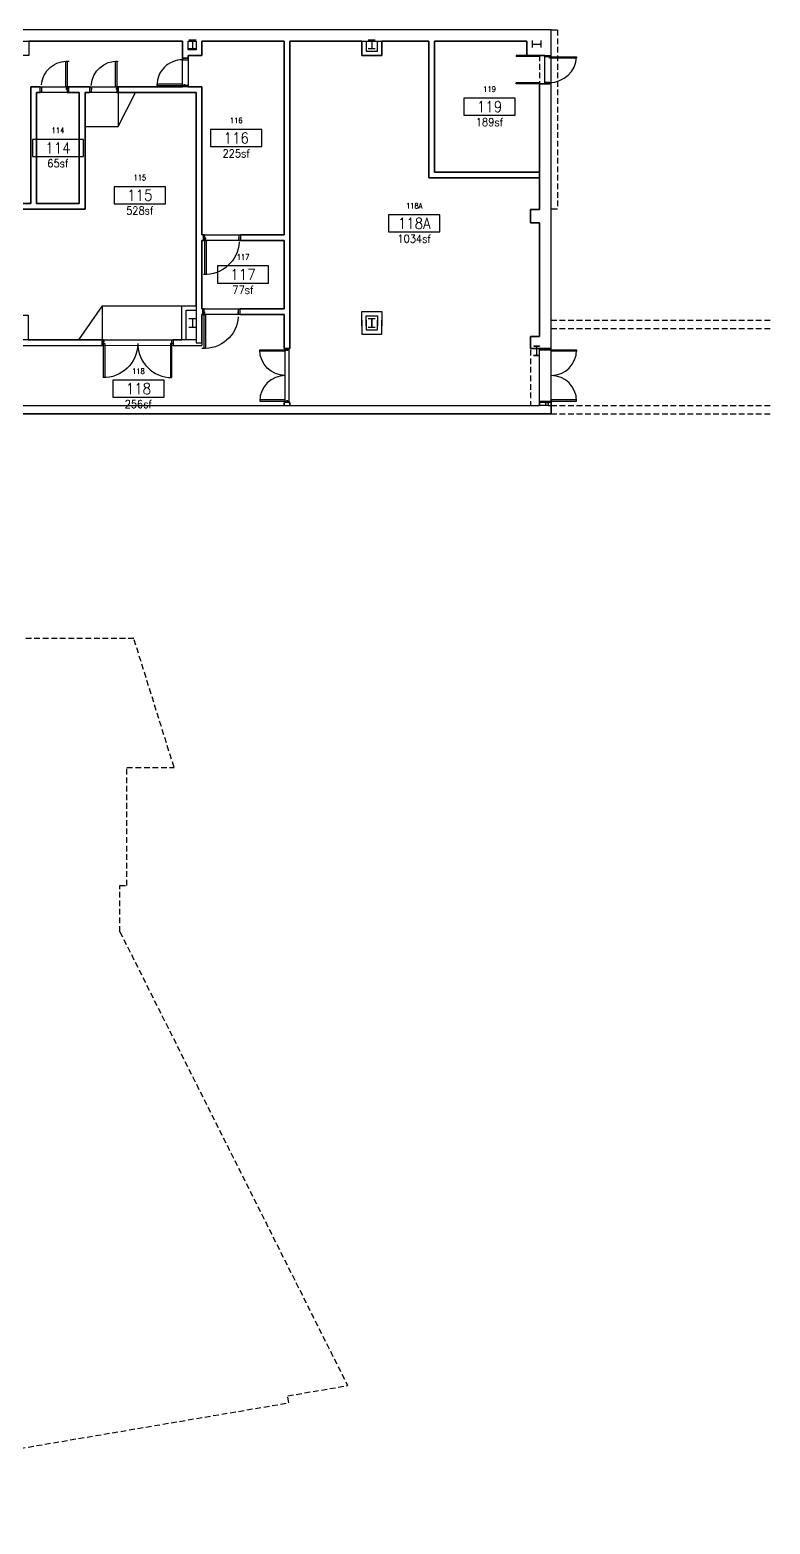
# Model space of a CAD drawing. Header units: inches. Extents: x 597 to 4798, y 649 to 3185.
# Drawn here: x 3758 to 4798, y 973 to 3074 of the extents above; entities that cross this region are included whole.
import ezdxf
from ezdxf.enums import TextEntityAlignment as Align

# ---------------------------------------------------------------- set-up
doc = ezdxf.new("R2010")
doc.units = ezdxf.units.IN
doc.header["$LTSCALE"] = 64
doc.header["$MEASUREMENT"] = 0
doc.linetypes.add('HIDDEN2', pattern=[0.1875, 0.125, -0.0625])
for name, color, linetype in [('A-DOOR', 8, 'Continuous'), ('A-FLOR', 8, 'Continuous'), ('A-STRS-HDRL', 8, 'Continuous'), ('A-Wall', 8, 'Continuous'), ('A-WALL-JAMB', 8, 'Continuous'), ('A-WALL-LTLN', 8, 'Continuous'), ('B-COL', 8, 'Continuous'), ('bldg2', 8, 'HIDDEN2'), ('E-POWER', 8, 'Continuous'), ('sp-gross', 40, 'Continuous'), ('SP-PLAREA', 200, 'Continuous'), ('SP-RMBX', 7, 'Continuous'), ('SP-RMDR', 2, 'Continuous'), ('SP-RMNO', 6, 'Continuous'), ('SP-ROOM', 4, 'Continuous'), ('threshold', 8, 'Continuous')]:
    doc.layers.add(name, color=color, linetype=linetype)
doc.styles.add('ATTR', font='romans.shx', dxfattribs={"width": 0.8, "height": 0.10401})
doc.styles.add('ROMANS', font='ROMANS.shx', dxfattribs={"width": 0.9})

# ---------------------------------------------------------------- blocks, each defined once
blk = doc.blocks.new('FMGRM1')
at = {"layer": 'SP-RMBX', "color": 255}
blk.add_lwpolyline([(-0.375, -0.125), (0.375, -0.125), (0.375, 0.125), (-0.375, 0.125)], close=True, dxfattribs=at)
at = {"style": 'ROMANS', "width": 0.9}
for tag, p in [('RMAREA', (0, -0.284)), ('DATA1', (0, -0.443)), ('DATA2', (0, -0.602)), ('DATA3', (0, -0.762)), ('DATA4', (0, -0.921)), ('DATA5', (0, -1.081))]:
    blk.add_attdef(tag, text='', height=0.117, dxfattribs=at).set_placement(p, align=Align.CENTER)
at = {"layer": 'SP-RMDR', "style": 'ROMANS', "width": 0.9}
blk.add_attdef('RMDOOR', text='', height=0.08, dxfattribs=at).set_placement((0, 0.257), align=Align.MIDDLE)
at = {"layer": 'SP-RMNO', "style": 'ROMANS', "width": 0.9}
blk.add_attdef('RMNUMB', text='', height=0.16, dxfattribs=at).set_placement((0, 0), align=Align.MIDDLE)

msp = doc.modelspace()

# ---------------------------------------------------------------- linework, layer by layer
at = {"color": 8, "linetype": 'Continuous'}
for p, q in [((4466.4, 2630.3), (4474.5, 2630.3)), ((4466.4, 2630.3), (4466.4, 2629.7)), ((4466.4, 2629.7), (4469.4, 2629.7)), ((4470.3, 2617.9), (4470.3, 2628.8)), ((4470.6, 2617.9), (4470.6, 2628.8)), ((4471.5, 2629.7), (4474.5, 2629.7)), ((4474.5, 2630.3), (4474.5, 2629.7)), ((4466.4, 2617.1), (4469.4, 2617.1)), ((4466.4, 2616.5), (4466.4, 2617.1)), ((4466.4, 2616.5), (4474.5, 2616.5)), ((4471.5, 2617.1), (4474.5, 2617.1)), ((4474.5, 2616.5), (4474.5, 2617.1))]:
    msp.add_line(p, q, dxfattribs=at)
at = {"color": 8}
for points in [[(3571.4, 3058.4, 0), (3972.5, 3058.4, 0)], [(3972.5, 3058.4, 0), (3972.5, 3042.4, 0)], [(3980.5, 3058.4, 0), (3991.5, 3058.4, 0)], [(3980.5, 3046.4, 0), (3980.5, 3058.4, 0)], [(3991.5, 3058.4, 0), (3991.5, 3046.4, 0)], [(3999.5, 3058.4, 0), (4115.5, 3058.4, 0)], [(3999.5, 3038.4, 0), (3999.5, 3058.4, 0)], [(4115.5, 3058.4, 0), (4115.5, 2786.4, 0)], [(4123.5, 3058.4, 0), (4318.5, 3058.4, 0)], [(4123.5, 2782.4, 0), (4123.5, 3058.4, 0)], [(4318.5, 3058.4, 0), (4318.5, 2866.4, 0)], [(4326.5, 2874.4, 0), (4326.5, 3058.4, 0)], [(4326.5, 3058.4, 0), (4456.5, 3058.4, 0)], [(3810.2, 2994.4, 0), (3808.4, 2994.4, 0), (3808.4, 3030.4, 0), (3810.2, 3030.4, 0), (3810.2, 2994.4, 0)], [(3880.2, 2994.4, 0), (3878.5, 2994.4, 0), (3878.5, 3030.4, 0), (3880.2, 3030.4, 0), (3880.2, 2994.4, 0)], [(3972.5, 3042.4, 0), (3972.5, 3034.4, 0)], [(3980.5, 3032.4, 0), (3980.5, 3034.4, 0), (3972.5, 3034.4, 0), (3972.5, 3032.4, 0), (3980.5, 3032.4, 0)], [(3972.5, 3034.4, 0), (3980.5, 3034.4, 0)], [(3976.2, 3032.4, 0), (3976.2, 3031.7, 0), (3974.2, 3031.7, 0), (3974.2, 3032.4, 0), (3976.2, 3032.4, 0)], [(3991.5, 3046.4, 0), (3980.5, 3046.4, 0)], [(3980.5, 3034.4, 0), (3980.5, 3038.4, 0)], [(3980.5, 3038.4, 0), (3999.5, 3038.4, 0)], [(3759.4, 2994.4, 0), (3759.4, 2830.4, 0)], [(3772.2, 2994.4, 0), (3759.4, 2994.4, 0)], [(3767.4, 2830.4, 0), (3767.4, 2986.4, 0)], [(3767.4, 2986.4, 0), (3772.2, 2986.4, 0)], [(3772.2, 2986.4, 0), (3772.2, 2994.4, 0)], [(3774.2, 2986.4, 0), (3772.2, 2986.4, 0), (3772.2, 2994.4, 0), (3774.2, 2994.4, 0), (3774.2, 2986.4, 0)], [(3774.2, 2990.6, 0), (3774.8, 2990.6, 0), (3774.8, 2992.6, 0), (3774.2, 2992.6, 0), (3774.2, 2990.6, 0)], [(3810.2, 2990.6, 0), (3809.6, 2990.6, 0), (3809.6, 2992.6, 0), (3810.2, 2992.6, 0), (3810.2, 2990.6, 0)], [(3810.2, 2986.4, 0), (3812.2, 2986.4, 0), (3812.2, 2994.4, 0), (3810.2, 2994.4, 0), (3810.2, 2986.4, 0)], [(3812.2, 2994.4, 0), (3812.2, 2986.4, 0)], [(3831.4, 2994.4, 0), (3812.2, 2994.4, 0)], [(3812.2, 2986.4, 0), (3827.4, 2986.4, 0)], [(3827.4, 2986.4, 0), (3827.4, 2830.4, 0)], [(3842.2, 2994.4, 0), (3831.4, 2994.4, 0)], [(3835.4, 2822.4, 0), (3835.4, 2986.4, 0)], [(3835.4, 2986.4, 0), (3842.2, 2986.4, 0)], [(3842.2, 2986.4, 0), (3842.2, 2994.4, 0)], [(3844.2, 2986.4, 0), (3842.2, 2986.4, 0), (3842.2, 2994.4, 0), (3844.2, 2994.4, 0), (3844.2, 2986.4, 0)], [(3844.2, 2990.6, 0), (3844.9, 2990.6, 0), (3844.9, 2992.6, 0), (3844.2, 2992.6, 0), (3844.2, 2990.6, 0)], [(3880.2, 2990.6, 0), (3879.6, 2990.6, 0), (3879.6, 2992.6, 0), (3880.2, 2992.6, 0), (3880.2, 2990.6, 0)], [(3880.2, 2986.4, 0), (3882.2, 2986.4, 0), (3882.2, 2994.4, 0), (3880.2, 2994.4, 0), (3880.2, 2986.4, 0)], [(3882.2, 2994.4, 0), (3882.2, 2986.4, 0)], [(3972.5, 2994.4, 0), (3882.2, 2994.4, 0)], [(3882.2, 2986.4, 0), (3976.5, 2986.4, 0)], [(3972.5, 2996.4, 0), (3972.5, 2998.1, 0), (3936.5, 2998.1, 0), (3936.5, 2996.3, 0), (3972.5, 2996.4, 0)], [(3980.5, 2996.4, 0), (3980.5, 2994.4, 0), (3972.5, 2994.4, 0), (3972.5, 2996.4, 0), (3980.5, 2996.4, 0)], [(3976.2, 2996.4, 0), (3976.2, 2997, 0), (3974.2, 2997, 0), (3974.2, 2996.4, 0), (3976.2, 2996.4, 0)], [(3976.5, 2986.4, 0), (3991.5, 2986.4, 0)], [(3999.5, 2994.4, 0), (3980.5, 2994.4, 0)], [(3991.5, 2986.4, 0), (3991.5, 2782.4, 0)], [(3999.5, 2786.4, 0), (3999.5, 2994.4, 0)], [(4318.5, 2866.4, 0), (4474.5, 2866.4, 0)], [(4474.5, 2874.4, 0), (4326.5, 2874.4, 0)], [(4474.5, 2866.4, 0), (4474.5, 2874.4, 0)], [(3759.4, 2830.4, 0), (3699.4, 2830.4, 0)], [(3707.4, 2822.4, 0), (3763.4, 2822.4, 0)], [(3763.4, 2822.4, 0), (3835.4, 2822.4, 0)], [(3827.4, 2830.4, 0), (3767.4, 2830.4, 0)], [(3991.5, 2782.4, 0), (3991.5, 2678.3, 0)], [(4002, 2786.4, 0), (3999.5, 2786.4, 0)], [(3999.5, 2682.3, 0), (3999.5, 2778.4, 0)], [(3999.5, 2778.4, 0), (4002, 2778.4, 0)], [(4004, 2786.4, 0), (4002, 2786.4, 0), (4002, 2778.4, 0), (4004, 2778.4, 0), (4004, 2786.4, 0)], [(4002, 2778.4, 0), (4002, 2786.4, 0)], [(4004, 2782.1, 0), (4004.6, 2782.1, 0), (4004.6, 2780.1, 0), (4004, 2780.1, 0), (4004, 2782.1, 0)], [(4004, 2778.4, 0), (4005.7, 2778.4, 0), (4005.7, 2730.4, 0), (4004, 2730.4, 0), (4004, 2778.4, 0)], [(4052, 2782.1, 0), (4051.4, 2782.1, 0), (4051.4, 2780.1, 0), (4052, 2780.1, 0), (4052, 2782.1, 0)], [(4052, 2786.4, 0), (4054, 2786.4, 0), (4054, 2778.4, 0), (4052, 2778.4, 0), (4052, 2786.4, 0)], [(4054, 2786.4, 0), (4054, 2778.4, 0)], [(4115.5, 2786.4, 0), (4054, 2786.4, 0)], [(4054, 2778.4, 0), (4115.5, 2778.4, 0)], [(4115.5, 2778.4, 0), (4115.5, 2682.3, 0)], [(4123.5, 2678.3, 0), (4123.5, 2782.4, 0)], [(3991.5, 2678.3, 0), (3991.5, 2634.4, 0)], [(4001, 2682.3, 0), (3999.5, 2682.3, 0)], [(3999.5, 2634.4, 0), (3999.5, 2674.3, 0)], [(3999.5, 2674.3, 0), (4001, 2674.3, 0)], [(4003, 2682.3, 0), (4001, 2682.3, 0), (4001, 2674.3, 0), (4003, 2674.3, 0), (4003, 2682.3, 0)], [(4001, 2674.3, 0), (4001, 2682.3, 0)], [(4003, 2678.1, 0), (4003.6, 2678.1, 0), (4003.6, 2676.1, 0), (4003, 2676.1, 0), (4003, 2678.1, 0)], [(4003, 2674.3, 0), (4004.7, 2674.3, 0), (4004.7, 2626.3, 0), (4003, 2626.3, 0), (4003, 2674.3, 0)], [(4051, 2678.1, 0), (4050.4, 2678.1, 0), (4050.4, 2676.1, 0), (4051, 2676.1, 0), (4051, 2678.1, 0)], [(4051, 2682.3, 0), (4053, 2682.3, 0), (4053, 2674.3, 0), (4051, 2674.3, 0), (4051, 2682.3, 0)], [(4053, 2682.3, 0), (4053, 2674.3, 0)], [(4115.5, 2682.3, 0), (4053, 2682.3, 0)], [(4053, 2674.3, 0), (4115.5, 2674.3, 0)], [(4115.5, 2674.3, 0), (4115.5, 2626.4, 0)], [(4123.5, 2626.4, 0), (4123.5, 2678.3, 0)], [(3861.5, 2638.4, 0), (3859.5, 2638.4, 0), (3859.5, 2633.4, 0), (3861.5, 2633.4, 0), (3861.5, 2638.4, 0)], [(3861.5, 2637.1, 0), (3862.1, 2637.1, 0), (3862.1, 2635.1, 0), (3861.5, 2635.1, 0), (3861.5, 2637.1, 0)], [(3861.5, 2633.4, 0), (3863.2, 2633.4, 0), (3863.2, 2585.4, 0), (3861.5, 2585.4, 0), (3861.5, 2633.4, 0)], [(3957.5, 2633.4, 0), (3955.7, 2633.4, 0), (3955.7, 2585.4, 0), (3957.5, 2585.4, 0), (3957.5, 2633.4, 0)], [(3957.5, 2637.1, 0), (3956.8, 2637.1, 0), (3956.8, 2635.1, 0), (3957.5, 2635.1, 0), (3957.5, 2637.1, 0)], [(3957.5, 2638.4, 0), (3959.5, 2638.4, 0), (3959.5, 2633.4, 0), (3957.5, 2633.4, 0), (3957.5, 2638.4, 0)], [(3991.5, 2634.4, 0), (3999.5, 2634.4, 0)], [(4115.5, 2626.4, 0), (4123.5, 2626.4, 0)], [(4122, 2624.4, 0), (4122, 2626.4, 0), (4117, 2626.4, 0), (4117, 2624.4, 0), (4122, 2624.4, 0)], [(4117, 2624.4, 0), (4117, 2622.6, 0), (4081, 2622.6, 0), (4081, 2624.4, 0), (4117, 2624.4, 0)], [(4120.7, 2624.4, 0), (4120.7, 2623.7, 0), (4118.7, 2623.7, 0), (4118.7, 2624.4, 0), (4120.7, 2624.4, 0)], [(4117, 2552.4, 0), (4117, 2554.1, 0), (4081, 2554.1, 0), (4081, 2552.4, 0), (4117, 2552.4, 0)], [(4123.5, 2550.4, 0), (4115.5, 2550.4, 0)], [(4115.5, 2550.4, 0), (4115.5, 2546.4, 0)], [(4115.5, 2546.4, 0), (4123.5, 2546.4, 0)], [(4122, 2552.4, 0), (4122, 2550.4, 0), (4117, 2550.4, 0), (4117, 2552.4, 0), (4122, 2552.4, 0)], [(4120.7, 2552.4, 0), (4120.7, 2553, 0), (4118.7, 2553, 0), (4118.7, 2552.4, 0), (4120.7, 2552.4, 0)], [(4123.5, 2546.4, 0), (4123.5, 2550.4, 0)]]:
    msp.add_polyline3d(points, dxfattribs=at)
at = {"color": 8, "extrusion": (0, 0, -1)}
for centre, radius, start, end in [((-3810.2, 2994.4), 36, 4.3464, 94.3464), ((-3880.2, 2994.4), 36, 3.0675, 93.0675), ((-4004, 2778.4), 48, 182.6342, 272.6342), ((-4003, 2674.3), 48, 183.9317, 273.9317), ((-3861.5, 2633.4), 48, 181.4121, 271.4121), ((-4117, 2624.4), 36, 270, 0)]:
    msp.add_arc(centre, radius, start, end, dxfattribs=at)
at = {"color": 8}
for centre, radius, start, end in [((3972.5, 2996.4), 36, 90.0266, 180.0266), ((3957.5, 2633.4), 48, 180, 270), ((4117, 2552.4), 36, 90, 180)]:
    msp.add_arc(centre, radius, start, end, dxfattribs=at)
at = {"color": 8, "linetype": 'Continuous'}
for centre, start, end in [((4469.4, 2628.8), 0, 90), ((4471.5, 2628.8), 90, 180), ((4469.4, 2617.9), 270, 0), ((4471.5, 2617.9), 180, 270)]:
    msp.add_arc(centre, 0.862, start, end, dxfattribs=at)
at = {"layer": 'A-DOOR', "color": 8}
for p, q in [((4488.2, 3036.4), (4526.5, 3036.4)), ((4488.2, 3034.6), (4488.2, 3036.4)), ((4526.5, 3034.6), (4488.2, 3034.6)), ((4526.5, 3036.4), (4526.5, 3034.6)), ((4490.5, 2624.4), (4526.5, 2624.4)), ((4490.5, 2622.6), (4490.5, 2624.4)), ((4526.5, 2622.6), (4490.5, 2622.6)), ((4526.5, 2624.4), (4526.5, 2622.6)), ((4526.5, 2554.1), (4490.5, 2554.1)), ((4490.5, 2554.1), (4490.5, 2552.4)), ((4490.5, 2552.4), (4526.5, 2552.4)), ((4526.5, 2552.4), (4526.5, 2554.1))]:
    msp.add_line(p, q, dxfattribs=at)
for centre, radius, start, end in [((4488.5, 3038.3), 38, 269.5178, 357.027), ((4490.5, 2624.4), 36, 270.0004, 359.9996), ((4490.5, 2552.4), 36, 0, 90)]:
    msp.add_arc(centre, radius, start, end, dxfattribs=at)
at = {"layer": 'A-FLOR', "color": 8}
for p, q in [((3882.2, 2986.4), (3882.2, 2938.4)), ((3882.2, 2938.4), (3906.2, 2986.4)), ((3835.4, 2938.4), (3882.2, 2938.4)), ((3859.5, 2686.4), (3826.2, 2638.4)), ((3859.5, 2686.4), (3859.5, 2636.7)), ((3859.5, 2686.4), (3977.5, 2686.4))]:
    msp.add_line(p, q, dxfattribs=at)
at = {"layer": 'A-STRS-HDRL', "color": 8}
for p, q in [((4474.5, 3038.4), (4441.7, 3038.4)), ((4441.7, 3038.4), (4441.7, 3036.9)), ((4474.5, 3036.9), (4441.7, 3036.9)), ((4474.5, 2999.9), (4441.5, 2999.9)), ((4441.5, 2998.4), (4441.5, 2999.9)), ((4474.5, 2998.4), (4441.5, 2998.4))]:
    msp.add_line(p, q, dxfattribs=at)
at = {"layer": 'A-Wall', "color": 8}
for p, q in [((4490.5, 3074.4), (3453.9, 3074.4)), ((4490.5, 3038.4), (4490.5, 3074.4)), ((4224.5, 3058.4), (4224.5, 3038.4)), ((4224.5, 3058.4), (4224.5, 3038.4)), ((4230.5, 3058.4), (4230.5, 3044.4)), ((4230.5, 3058.4), (4230.5, 3044.4)), ((4246.5, 3044.4), (4246.5, 3058.4)), ((4246.5, 3044.4), (4246.5, 3058.4)), ((4252.5, 3038.4), (4252.5, 3058.4)), ((4252.5, 3038.4), (4252.5, 3058.4)), ((4456.5, 3058.4), (4456.5, 3038.4)), ((4224.5, 3038.4), (4252.5, 3038.4)), ((4224.5, 3038.4), (4252.5, 3038.4)), ((4230.5, 3044.4), (4246.5, 3044.4)), ((4230.5, 3044.4), (4246.5, 3044.4)), ((4456.5, 3038.4), (4490.5, 3038.4)), ((4490.5, 2998.4), (4474.5, 2998.4)), ((4474.5, 2998.4), (4474.5, 2998.4)), ((4474.5, 2998.4), (4474.5, 2998.4)), ((4474.5, 2998.4), (4474.5, 2821.9)), ((4490.5, 2626.4), (4490.5, 2998.4)), ((4474.5, 2821.9), (4461.5, 2821.9)), ((4461.5, 2821.9), (4461.5, 2802.9)), ((4461.5, 2802.9), (4474.5, 2802.9)), ((4474.5, 2802.9), (4474.5, 2643.4)), ((3971.5, 2638.4), (3971.5, 2686.4)), ((3971.5, 2686.4), (3991.5, 2686.4)), ((3977.5, 2638.4), (3977.5, 2680.4)), ((3977.5, 2680.4), (3991.5, 2680.4)), ((4224.5, 2658.4), (4224.5, 2678.4)), ((4224.5, 2678.4), (4252.5, 2678.4)), ((4224.5, 2658.4), (4224.5, 2678.4)), ((4224.5, 2678.4), (4252.5, 2678.4)), ((4230.5, 2658.4), (4230.5, 2672.4)), ((4230.5, 2672.4), (4246.5, 2672.4)), ((4230.5, 2658.4), (4230.5, 2672.4)), ((4230.5, 2672.4), (4246.5, 2672.4)), ((4246.5, 2672.4), (4246.5, 2658.4)), ((4246.5, 2672.4), (4246.5, 2658.4)), ((4252.5, 2678.4), (4252.5, 2658.4)), ((4252.5, 2678.4), (4252.5, 2658.4)), ((4224.5, 2666.4), (4224.5, 2646.4)), ((4224.5, 2666.4), (4224.5, 2646.4)), ((4230.5, 2666.4), (4230.5, 2652.4)), ((4230.5, 2666.4), (4230.5, 2652.4)), ((4230.5, 2652.4), (4246.5, 2652.4)), ((4230.5, 2652.4), (4246.5, 2652.4)), ((4246.5, 2652.4), (4246.5, 2666.4)), ((4246.5, 2652.4), (4246.5, 2666.4)), ((4252.5, 2646.4), (4252.5, 2666.4)), ((4252.5, 2646.4), (4252.5, 2666.4)), ((4474.5, 2643.4), (4474.5, 2652.9)), ((4224.5, 2646.4), (4252.5, 2646.4)), ((4224.5, 2646.4), (4252.5, 2646.4)), ((4474.5, 2643.4), (4461.5, 2643.4)), ((4461.5, 2643.4), (4461.5, 2626.4)), ((4461.5, 2626.4), (4490.5, 2626.4)), ((3731.5, 2546.4), (4474.5, 2546.4)), ((4474.5, 2550.4), (4474.5, 2546.4)), ((4474.5, 2550.4), (4474.5, 2546.4)), ((4482.5, 2546.4), (4474.5, 2546.4)), ((4486.5, 2546.4), (4490.5, 2546.4)), ((4490.5, 2550.4), (4490.5, 2534.4)), ((4490.5, 2534.4), (3743.5, 2534.4))]:
    msp.add_line(p, q, dxfattribs=at)
at = {"layer": 'A-WALL-JAMB', "color": 8}
for p, q in [((4481.6, 3036.4), (4481.6, 3038.4)), ((4481.6, 3038.4), (4488.2, 3038.4)), ((4488.2, 3036.4), (4481.6, 3036.4)), ((4488.2, 3038.4), (4488.2, 3036.4)), ((4488.2, 3000.4), (4481.6, 3000.4)), ((4481.6, 3000.4), (4481.6, 2998.4)), ((4481.6, 2998.4), (4488.2, 2998.4)), ((4488.2, 2998.4), (4488.2, 3000.4)), ((4490.5, 2626.4), (4474.5, 2626.4)), ((4474.5, 2626.4), (4474.5, 2624.4)), ((4490.5, 2624.4), (4490.5, 2626.4)), ((4474.5, 2624.4), (4490.5, 2624.4)), ((4474.5, 2552.4), (4490.5, 2552.4)), ((4474.5, 2550.4), (4474.5, 2552.4)), ((4490.5, 2550.4), (4474.5, 2550.4)), ((4490.5, 2552.4), (4490.5, 2550.4))]:
    msp.add_line(p, q, dxfattribs=at)
at = {"layer": 'A-WALL-LTLN', "color": 8}
for p, q in [((4482.5, 2550.4), (4482.5, 2546.4)), ((4482.5, 2550.4), (4486.5, 2550.4)), ((4486.5, 2546.4), (4482.5, 2546.4)), ((4486.5, 2550.4), (4486.5, 2546.4))]:
    msp.add_line(p, q, dxfattribs=at)
at = {"layer": 'B-COL', "color": 8}
for p, q in [((3981.5, 3060.4), (3991.5, 3060.4)), ((3981.5, 3048.4), (3991.5, 3048.4)), ((3986.5, 3060.4), (3986.5, 3048.4)), ((4233.5, 3060.4), (4243.5, 3060.4)), ((4233.5, 3048.4), (4243.5, 3048.4)), ((4238.5, 3060.4), (4238.5, 3048.4)), ((4464.5, 3049.4), (4464.5, 3059.4)), ((4464.5, 3054.4), (4476.5, 3054.4)), ((4476.5, 3049.4), (4476.5, 3059.4)), ((3981.5, 2668.4), (3991.5, 2668.4)), ((3986.5, 2668.4), (3986.5, 2656.4)), ((4233.5, 2668.4), (4243.5, 2668.4)), ((4233.5, 2668.4), (4243.5, 2668.4)), ((4233.5, 2668.4), (4243.5, 2668.4)), ((4233.5, 2668.4), (4243.5, 2668.4)), ((4238.5, 2668.4), (4238.5, 2656.4)), ((4238.5, 2668.4), (4238.5, 2656.4)), ((4238.5, 2656.4), (4238.5, 2668.4)), ((4238.5, 2656.4), (4238.5, 2668.4)), ((3981.5, 2656.4), (3991.5, 2656.4)), ((4233.5, 2656.4), (4243.5, 2656.4)), ((4233.5, 2656.4), (4243.5, 2656.4)), ((4233.5, 2656.4), (4243.5, 2656.4)), ((4233.5, 2656.4), (4243.5, 2656.4))]:
    msp.add_line(p, q, dxfattribs=at)
at = {"layer": 'bldg2', "color": 8}
for p, q in [((4490.5, 3074.4), (4499.5, 3074.4)), ((4499.5, 3074.4), (4499.5, 2822.4)), ((4474.5, 3038.4), (4474.5, 2998.4)), ((4499.5, 2822.4), (4490.5, 2822.4)), ((4490.5, 2666.4), (4798.4, 2666.4)), ((4490.5, 2654.4), (4798.4, 2654.4)), ((4461.5, 2624.4), (4461.5, 2546.4)), ((4490.3, 2624.4), (4490.3, 2546.4)), ((4490.5, 2546.4), (4798.4, 2546.4)), ((4490.5, 2534.4), (4798.4, 2534.4)), ((3904.1, 2218.4), (3743.5, 2218.4)), ((3960.6, 2037.4), (3904.1, 2218.4)), ((3894.4, 2037.4), (3960.6, 2037.4)), ((3894.4, 1871.3), (3894.4, 2037.4)), ((3884.4, 1871.3), (3894.4, 1871.3)), ((3884.4, 1806.3), (3884.4, 1871.3)), ((3884.4, 1806.3), (4204.6, 1168.1)), ((4120.4, 1153.8), (4204.6, 1168.1)), ((3116.6, 973.3), (4122, 1143.9)), ((4122, 1143.9), (4120.4, 1153.8))]:
    msp.add_line(p, q, dxfattribs=at)
at = {"layer": 'E-POWER', "color": 8}
for p, q in [((3859.5, 2638.4), (3735.5, 2638.4)), ((3739.5, 2630.4), (3859.5, 2630.4)), ((3859.5, 2630.4), (3859.5, 2638.4)), ((3991.5, 2638.4), (3959.5, 2638.4)), ((3959.5, 2638.4), (3959.5, 2630.4)), ((3959.5, 2630.4), (3999.5, 2630.4))]:
    msp.add_line(p, q, dxfattribs=at)
at = {"layer": 'sp-gross', "flags": 128}
msp.add_lwpolyline([(1763.1, 973.5), (3743.5, 2116.9), (3743.5, 2534.4), (4490.5, 2534.4), (4490.5, 3074.4), (3453.9, 3074.4), (3106.5, 2873.8), (3011.5, 3038.3), (2378.2, 2672.7), (2394.7, 2644.1), (2297.9, 2588.2), (2285.9, 2609), (2175, 2545), (2187, 2524.2), (2090, 2468.2), (2078, 2489), (1967.2, 2425)], dxfattribs=at)
at = {"layer": 'SP-PLAREA', "flags": 128}
for points in [[(3607.4, 2687.3), (3699.4, 2687.3), (3699.4, 2830.4), (3759.4, 2830.4), (3759.4, 2994.4), (3972.5, 2994.4), (3972.5, 3058.4), (3756.5, 3058.4), (3756.5, 3038.4), (3728.5, 3038.4), (3728.5, 3058.4), (3571.4, 3058.4), (3571.4, 2810.3), (3607.4, 2810.3)], [(3999.5, 2786.4), (4115.5, 2786.4), (4115.5, 3058.4), (3999.5, 3058.4), (3999.5, 3038.4), (3980.5, 3038.4), (3980.5, 2994.4), (3999.5, 2994.4)], [(4318.5, 3058.4), (4252.5, 3058.4), (4252.5, 3038.4), (4224.5, 3038.4), (4224.5, 3058.4), (4123.5, 3058.4), (4123.5, 2626.4), (4122, 2626.4), (4122, 2550.4), (4123.5, 2550.4), (4123.5, 2546.4), (4474.5, 2546.4), (4474.5, 2626.4), (4461.5, 2626.4), (4461.5, 2643.4), (4474.5, 2643.4), (4474.5, 2802.9), (4461.5, 2802.9), (4461.5, 2821.9), (4474.5, 2821.9), (4474.5, 2866.4), (4318.5, 2866.4)], [(4326.5, 3058.4), (4326.5, 2874.4), (4474.5, 2874.4), (4474.5, 2998.4), (4481.6, 2998.4), (4481.6, 3038.4), (4474.5, 3038.4), (4456.5, 3038.4), (4456.5, 3058.4)], [(3707.4, 2822.4), (3707.4, 2638.4), (3729.5, 2638.4), (3729.5, 2673.4), (3755.5, 2673.4), (3755.5, 2638.4), (3971.5, 2638.4), (3971.5, 2686.4), (3991.5, 2686.4), (3991.5, 2986.4), (3835.4, 2986.4), (3835.4, 2822.4)], [(3767.4, 2830.4), (3827.4, 2830.4), (3827.4, 2986.4), (3767.4, 2986.4)], [(4115.5, 2778.4), (3999.5, 2778.4), (3999.5, 2682.3), (4115.5, 2682.3)], [(4115.5, 2674.3), (3999.5, 2674.3), (3999.5, 2630.4), (3738, 2630.3), (3738, 2546.4), (4115.5, 2546.4), (4115.5, 2550.4), (4117, 2550.4), (4117, 2626.4), (4115.5, 2626.4)]]:
    msp.add_lwpolyline(points, close=True, dxfattribs=at)
at = {"layer": 'threshold', "color": 8}
msp.add_line((4490.5, 2998.4), (4490.5, 3038.4), dxfattribs=at)

# ---------------------------------------------------------------- block references
at = {"layer": 'SP-ROOM', "xscale": 96, "yscale": 96, "zscale": 96}
for p, values in [((4404.1, 2966.4), {'RMAREA': '189sf', 'RMDOOR': '119', 'RMNUMB': '119'}), ((4048, 2922.4), {'RMAREA': '225sf', 'RMDOOR': '116', 'RMNUMB': '116'}), ((3797.4, 2908.4), {'RMAREA': '65sf', 'RMDOOR': '114', 'RMNUMB': '114'}), ((3912.5, 2841.9), {'RMAREA': '528sf', 'RMDOOR': '115', 'RMNUMB': '115'}), ((4298.2, 2802.4), {'RMAREA': '1034sf', 'RMDOOR': '118A', 'RMNUMB': '118A'}), ((4057.5, 2730.4), {'RMAREA': '77sf', 'RMDOOR': '117', 'RMNUMB': '117'}), ((3910.5, 2569.9), {'RMAREA': '256sf', 'RMDOOR': '118', 'RMNUMB': '118'})]:
    msp.add_blockref('FMGRM1', p, dxfattribs=at).add_auto_attribs(values)

# ---------------------------------------------------------------- texts
at = {"color": 8, "style": 'ATTR', "width": 0.8, "flags": 9}
msp.add_attdef('ESTCODE', (4470.5, 2616.5), '', height=0.00345, dxfattribs=at)

doc.saveas('drawing.dxf')
